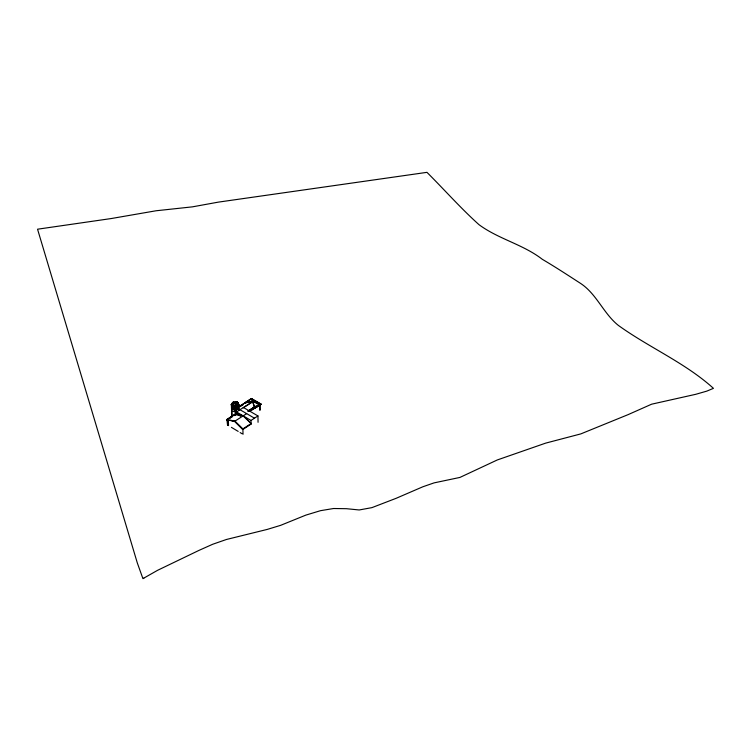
<?xml version="1.0" encoding="UTF-8"?>
<svg xmlns="http://www.w3.org/2000/svg" width="751" height="751" viewBox="0 0 751 751"><rect width="100%" height="100%" fill="white"/><g stroke="black" fill="none" stroke-linecap="round" stroke-linejoin="round"><path stroke-width="1.13" d="M234.95 403.005L235.213 402.329L235.11 406.31L235.711 406.695A1.971 1.126 -59.6 0 1 237.053 404.329A1.84 1.051 -59.6 0 1 238.274 404.629L238.405 404.986A1.971 1.126 -59.6 0 0 237.053 404.329A1.84 1.051 -59.6 0 0 235.805 406.178M238.442 406.92L238.546 408.45L235.748 410.224L236.096 407.051M235.748 410.224L236.011 407.098M238.18 405.831C236.565 405.559 238.32 412.299 237.551 406.16M232.866 405.578L233.026 408.769L233.946 409.314L232.904 408.844L233.279 406.075L234.002 409.492L234.65 409.877L234.096 407.08L234.659 407.408L234.763 410.196M232.012 405.005L231.139 404.723L231.862 403.907M231.139 404.723L231.937 403.925A1.793 1.023 -59.6 0 1 233.185 402.207A1.793 1.023 -59.6 0 1 234.415 402.433M232.059 403.972L231.374 404.845L231.796 416.655M235.748 406.451L235.748 406.122A1.802 1.023 -59.6 0 1 236.922 404.385A1.84 1.051 -59.6 0 1 238.227 404.601A1.802 1.023 -59.6 0 0 236.969 404.413A1.84 1.051 -59.6 0 0 235.758 406.15L235.101 407.07L234.434 406.676A1.962 1.089 58.2 0 0 233.073 404.423A1.962 1.089 58.2 0 0 231.74 405.071L231.899 404.751M231.881 404.32A1.84 1.051 -59.6 0 1 233.139 402.151A1.84 1.051 -59.6 0 1 234.472 402.696C235.748 402.057 234.331 403.015 235.833 402.283M234.847 402.592L235.082 403.325M234.95 403.306L235.044 402.254L235.204 403.259M235.194 403.249L234.387 402.32M237.447 406.347C235.091 404.029 237.053 416.927 236.218 407.183M231.815 405.146L232.341 404.695C233.148 402.667 236.969 402.583 237.879 404.554C238.499 405.521 239.194 404.451 238.198 403.794A1.821 1.014 58.2 0 0 236.969 402.085A1.821 1.014 58.2 0 0 235.767 402.376A1.784 0.995 58.2 0 1 236.922 402.151A1.784 0.995 58.2 0 1 238.198 403.794M242.864 429.506L234.594 421.217L226.577 419.659L234.603 421.358L242.864 429.506L251.454 423.827L243.164 415.716L235.138 414.205L226.577 419.659M251.454 423.827L243.174 415.866M233.007 406.16L232.716 408.741L232.134 405.578M234.819 403.184L235.795 402.545A1.953 1.089 58.2 0 1 237.063 401.926A1.953 1.089 58.2 0 1 238.48 404.179L237.879 404.554M235.298 403.24L235.213 402.367M237.72 406.122L238.274 405.944M236.743 406.329C235.223 410.271 238.78 409.548 237.344 405.54M236.725 406.141L237.635 406.441M242.507 429.15L251.05 423.583L250.994 420.457L257.95 415.932L243.399 407.474M248.196 410.919L254.927 406.61M247.952 411.219L259.255 403.982M228.511 425.601L227.525 425.01L228.266 424.531M228.323 419.753L228.511 425.488L227.731 425.019L228.379 424.606M249.811 411.116L260.691 404.545L258.626 403.371M249.811 411.295L261.113 404.085L251.397 398.518L244.91 402.799L252.88 401.494L261.123 404.273L254.889 408.262L251.397 398.518L251.951 399.091M234.603 421.358L246.666 413.623M243.211 407.821L252.88 401.682L260.513 404.432L252.88 401.494L245.098 402.911M226.624 419.809L235.138 414.205M226.962 419.875L227.525 425.01M230.069 417.903L231.89 416.739M233.702 415.585L235.523 414.43L242.057 415.65M230.304 417.988L232.134 416.824M233.974 415.65L235.542 414.505M238.546 407.802L235.758 406.169A1.802 1.023 -59.6 0 1 236.969 404.413A1.802 1.023 -59.6 0 1 238.151 404.601L238.255 405.042M236.283 409.361L235.758 409.849M237.579 408.544L238.217 408.14L238.161 405.437M235.636 410.065L238.471 408.272M232.106 411.201L236.405 411.97L252.88 401.494L251.397 398.734L261.123 404.273M248.234 411.097L254.091 407.38M234.584 407.69L234.669 410.253L231.956 408.431M234.753 409.257L231.928 407.596M238.245 407.051L251.576 398.621L250.994 398.997M239.231 406.62L250.008 399.795M238.217 407.615L235.758 406.103M240.16 406.638L243.005 404.836M231.975 408.563L231.815 407.004L233.702 405.812M231.89 407.962L233.833 406.582M233.852 406.845L231.843 407.831M234.509 406.46L235.11 406.31M235.354 415.106L235.11 406.732L238.555 404.554L238.724 410.6M234.443 402.686L235.26 402.339M234.481 402.846L235.11 402.527M234.03 407.108L234.575 407.586M230.613 420.278L234.979 421.123L242.883 428.905L243.024 434.313M233.157 406.16L233.824 409.389M235.776 402.733L235.298 402.461M238.902 404.639L238.349 403.747A1.821 1.014 58.2 0 0 237.016 402.057A1.821 1.014 58.2 0 0 235.814 402.339M238.161 405.953L238.546 408.45M236.687 405.747L238.574 406.835M238.442 407.436L235.617 409.229M236.086 406.779L238.658 408.281L235.213 410.459L231.787 408.45M231.749 404.348L232.341 404.695M235.11 406.732L231.665 404.723L232.04 416.57M239.916 409.68L254.476 418.194M232.716 408.741L232.078 408.366L232.012 405.512M250.994 420.457L236.424 411.905L236.499 414.608M235.523 413.172L239.438 415.472M235.551 414.646L236.321 414.655M228.332 420.213L227.553 419.743L227.731 425.019M231.411 427.347L238.18 431.403M240.123 432.567L242.057 433.731M236.443 412.13L240.414 416.054M236.405 411.97L240.236 415.96M254.889 408.084L252.88 401.682M238.809 404.639L238.959 410.018M259.968 404.742L260.053 410.13M259.752 404.629L259.837 410.121M257.95 415.932L258.053 422.297M231.928 404.78A1.831 1.014 58.2 0 1 233.129 404.498A1.831 1.014 58.2 0 1 234.387 406.216M238.151 403.822A1.784 0.995 58.2 0 0 236.922 402.151A1.784 0.995 58.2 0 0 235.805 402.405M143.816 578.129L142.934 578.655L137.302 562.912L37.55 229.205L111.204 218.55L156.086 210.768L192.416 206.854L218.391 202.122L426.962 172.345C444.385 189.703 460.692 208.234 478.997 224.671C498.608 239.156 523.053 244.366 542.344 259.33C555.402 267.009 568.085 275.326 580.767 283.531C596.688 294.101 603.579 313.599 618.326 325.38C649.164 347.6 685.128 362.742 713.45 388.342L706.794 391.13L695.764 394.303L651.633 404.188L628.08 414.646L580.814 433.9L545.686 443.118L497.312 459.95L459.922 477.429L434.059 482.884L422.869 486.77L396.077 498.335L371.914 507.638L359.175 509.967L346.464 508.699L333.575 508.511L320.499 510.68L305.864 515.111L280.649 525.334L267.234 529.417L226.417 539.49L212.683 544.268L198.959 550.399L157.588 570.309L143.816 578.129"/></g></svg>
